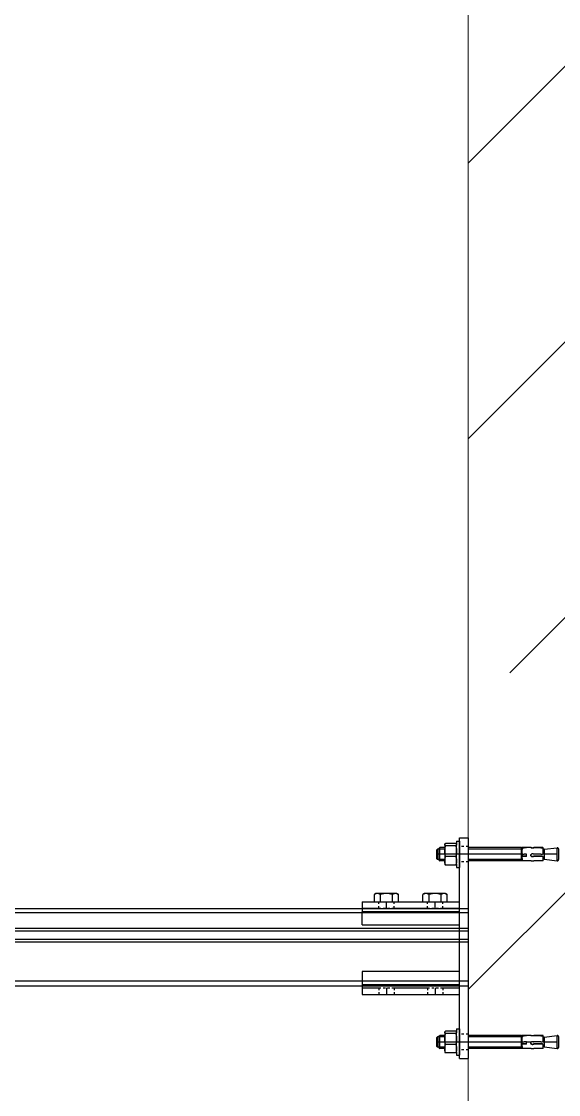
# Model space of a CAD drawing. Header units: centimetres. Extents: x 405464 to 563355, y 50011 to 66875.
# Drawn here: x 526125.8 to 526169.5, y 51794.5 to 51881.9 of the extents above; entities that cross this region are included whole.
import ezdxf

# ---------------------------------------------------------------- set-up
doc = ezdxf.new("R2010")
doc.units = ezdxf.units.CM
doc.linetypes.add('DASHED', pattern=[4, 2, -2])
doc.linetypes.add('DOT_CENTER', pattern=[14, 12, -1, 0, -1])
doc.layers.get('0').update_dxf_attribs({"lineweight": 9})
for name, color, linetype, lineweight in [('0-KRCN-MİMARİ-170326', 8, 'Continuous', 9), ('0-KRCN-TESİSAT', 7, 'Continuous', 30), ('1', 7, 'Continuous', 25), ('AS_TA_BETONARME', 5, 'Continuous', 9), ('AS_TA_TARAMA', 8, 'Continuous', 9), ('teknik şaft çizimi', 7, 'Continuous', 9)]:
    doc.layers.add(name, color=color, linetype=linetype, lineweight=lineweight)

# ---------------------------------------------------------------- blocks, each defined once
blk = doc.blocks.new('G$CE936221F')
at = {"layer": 'AS_TA_TARAMA', "transparency": 33554687}
h = blk.add_hatch(dxfattribs=at)
h.set_pattern_fill('ANSI33', color=256, scale=2.5, angle=180)
h.set_pattern_definition([(45, (-451004.7542594136, -85811.19926901902), (-11.22532015133644, 11.22532015133644), []), (45, (-450993.5289344136, -85811.19926901902), (-11.22532015133644, 11.22532015133644), [7.9375, -3.96875])])
h.paths.add_polyline_path([(914.0000715255155, -450.0000000000291), (884.0000715255737, -450.0000000000291), (884.0000715255155, -25.00000000008731), (334.0000715260976, -25.00000000008731), (334.0000715260976, -450.0000000000146), (304.0000715260976, -450.0000000000291), (304.0000715260976, -500.0000000000291), (914.0000715255155, -500.0000000000437)])
h.paths.add_polyline_path([(844.0000715255737, -75.00000000008731), (844.0000715255737, -340.0000000000291), (374.0000715260976, -340.0000000000437), (374.0000715260976, -75.00000000008731)], flags=16)
h.paths.add_polyline_path([(374.0000715260976, -370.0000000000437), (844.0000715255737, -370.0000000000582), (844.0000715255737, -450.0000000000291), (374.0000715260976, -450.0000000000291)], flags=16)
h.paths.add_polyline_path([(664.0000715255737, -75.00000000007276), (634.0000715255737, -75.00000000007276), (634.0000715255737, -340.0000000000291), (664.0000715255737, -340.0000000000291)], flags=0)
at = {"layer": 'AS_TA_BETONARME'}
blk.add_lwpolyline([(374.0000715260976, -75.00000000008731), (844.0000715255737, -75.00000000008731), (844.0000715255737, -340.0000000000291), (374.0000715260976, -340.0000000000437)], close=True, dxfattribs=at)
blk = doc.blocks.new('plgbb.8612')
at = {"color": 7, "linetype": 'Continuous'}
for p, q in [((8825.008069472955, 1644.11305375485), (8819.008069472953, 1644.11305375485)), ((8819.008069472953, 1644.11305375485), (8819.008069472953, 1629.113053754851)), ((8828.008069472955, 1644.11305375485), (8825.008069472955, 1644.11305375485)), ((8840.008069472955, 1644.11305375485), (8828.008069472955, 1644.11305375485)), ((8840.008069472955, 1556.113053754909), (8840.008069472955, 1644.11305375485)), ((8882.008069472951, 1644.11305375485), (8894.008069472953, 1644.11305375485)), ((8882.008069472951, 1644.11305375485), (8882.008069472951, 1556.113053754909)), ((8897.008069472953, 1644.11305375485), (8894.008069472953, 1644.11305375485)), ((8903.008069472953, 1644.11305375485), (8897.008069472953, 1644.11305375485)), ((8903.008069472953, 1644.11305375485), (8903.008069472953, 1629.113053754851)), ((8819.008069472953, 1629.113053754851), (8819.008069472953, 1615.113053754851)), ((8903.008069472953, 1629.113053754851), (8903.008069472953, 1615.113053754851)), ((8819.008069472953, 1615.113053754851), (8819.008069472953, 1585.113053754851)), ((8903.008069472953, 1615.113053754851), (8903.008069472953, 1585.113053754851)), ((8819.008069472953, 1585.113053754851), (8819.008069472953, 1571.11305375485)), ((8903.008069472953, 1585.113053754851), (8903.008069472953, 1571.11305375485)), ((8819.008069472953, 1571.11305375485), (8819.008069472953, 1556.113053754909)), ((8903.008069472953, 1571.11305375485), (8903.008069472953, 1556.113053754909)), ((8761.008069472953, 1556.113053754909), (8769.008069472953, 1556.113053754909)), ((8761.008069472953, 1556.113053754909), (8761.008069472953, 1548.113053754909)), ((8769.008069472953, 1556.113053754909), (8783.008069472955, 1556.113053754909)), ((8783.008069472955, 1556.113053754909), (8819.008069472953, 1556.113053754909)), ((8819.008069472953, 1556.113053754909), (8825.008069472955, 1556.113053754909)), ((8825.008069472955, 1556.113053754909), (8828.008069472955, 1556.113053754909)), ((8828.008069472955, 1556.113053754909), (8840.008069472955, 1556.113053754909)), ((8840.008069472955, 1556.113053754909), (8882.008069472951, 1556.113053754909)), ((8882.008069472951, 1556.113053754909), (8894.008069472953, 1556.113053754909)), ((8894.008069472953, 1556.113053754909), (8897.008069472953, 1556.113053754909)), ((8897.008069472953, 1556.113053754909), (8903.008069472953, 1556.113053754909)), ((8903.008069472953, 1556.113053754909), (8939.008069472953, 1556.113053754909)), ((8939.008069472953, 1556.113053754909), (8953.008069472955, 1556.113053754909)), ((8953.008069472955, 1556.113053754909), (8961.008069472953, 1556.113053754909)), ((8961.008069472953, 1556.113053754909), (8961.008069472953, 1548.113053754909)), ((8769.008069472953, 1548.113053754909), (8761.008069472953, 1548.113053754909)), ((8783.008069472955, 1548.113053754909), (8769.008069472953, 1548.113053754909)), ((8939.008069472953, 1548.113053754909), (8783.008069472955, 1548.113053754909)), ((8953.008069472955, 1548.113053754909), (8939.008069472953, 1548.113053754909)), ((8961.008069472953, 1548.113053754909), (8953.008069472955, 1548.113053754909))]:
    blk.add_line(p, q, dxfattribs=at)
at = {"color": 7}
for p, q in [((8825.008069472955, 1644.11305375485), (8825.008069472955, 1629.113053754851)), ((8897.008069472953, 1629.113053754851), (8897.008069472953, 1644.11305375485)), ((8825.008069472955, 1615.113053754851), (8825.008069472955, 1585.113053754851)), ((8897.008069472953, 1585.113053754851), (8897.008069472953, 1615.113053754851)), ((8825.008069472955, 1571.11305375485), (8825.008069472955, 1556.113053754909)), ((8897.008069472953, 1556.113053754909), (8897.008069472953, 1571.11305375485))]:
    blk.add_line(p, q, dxfattribs=at)
at = {"color": 124, "linetype": 'Continuous'}
for p, q in [((8828.008069472955, 1644.11305375485), (8828.008069472955, 1556.113053754909)), ((8894.008069472953, 1556.113053754909), (8894.008069472953, 1644.11305375485))]:
    blk.add_line(p, q, dxfattribs=at)
at = {"color": 7, "linetype": 'DASHED'}
for p, q in [((8825.008069472955, 1629.113053754851), (8819.008069472953, 1629.113053754851)), ((8825.008069472955, 1629.113053754851), (8825.008069472955, 1615.113053754851)), ((8897.008069472953, 1615.113053754851), (8897.008069472953, 1629.113053754851)), ((8897.008069472953, 1629.113053754851), (8903.008069472953, 1629.113053754851)), ((8825.008069472955, 1615.113053754851), (8819.008069472953, 1615.113053754851)), ((8897.008069472953, 1615.113053754851), (8903.008069472953, 1615.113053754851)), ((8825.008069472955, 1585.113053754851), (8819.008069472953, 1585.113053754851)), ((8825.008069472955, 1585.113053754851), (8825.008069472955, 1571.11305375485)), ((8897.008069472953, 1585.113053754851), (8903.008069472953, 1585.113053754851)), ((8897.008069472953, 1571.11305375485), (8897.008069472953, 1585.113053754851)), ((8825.008069472955, 1571.11305375485), (8819.008069472953, 1571.11305375485)), ((8897.008069472953, 1571.11305375485), (8903.008069472953, 1571.11305375485)), ((8769.008069472953, 1548.113053754909), (8769.008069472953, 1556.113053754909)), ((8783.008069472955, 1548.113053754909), (8783.008069472955, 1556.113053754909)), ((8939.008069472953, 1548.113053754909), (8939.008069472953, 1556.113053754909)), ((8953.008069472955, 1548.113053754909), (8953.008069472955, 1556.113053754909))]:
    blk.add_line(p, q, dxfattribs=at)
at = {"layer": '1', "color": 30, "linetype": 'DOT_CENTER'}
for p, q in [((8825.008069472955, 1622.113053754851), (8819.008069472953, 1622.113053754851)), ((8897.008069472953, 1622.113053754851), (8903.008069472953, 1622.113053754851)), ((8825.008069472955, 1578.11305375485), (8819.008069472953, 1578.11305375485)), ((8897.008069472953, 1578.11305375485), (8903.008069472953, 1578.11305375485)), ((8776.008069472955, 1548.113053754909), (8776.008069472955, 1556.113053754909)), ((8946.008069472951, 1548.113053754909), (8946.008069472951, 1556.113053754909))]:
    blk.add_line(p, q, dxfattribs=at)
blk = doc.blocks.new('M12')
at = {"color": 7, "linetype": 'Continuous'}
for p, q in [((7827.992408318684, 51.57548936384933), (7826.522753204084, 50.72698358782304)), ((7826.522753204084, 44.07548936384933), (7826.522753204084, 50.72698358782304)), ((7827.992408318684, 51.57548936384933), (7829.265166982725, 51.57548936384933)), ((7829.265166982725, 51.57548936384933), (7837.492408318684, 51.57548936384933)), ((7832.007580761382, 44.07548936384933), (7832.007580761382, 50.72698358782304)), ((7837.492408318684, 51.57548936384933), (7845.71964965463, 51.57548936384933)), ((7842.977235875986, 44.07548936384933), (7842.977235875986, 50.72698358782304)), ((7845.71964965463, 51.57548936384933), (7846.992408318682, 51.57548936384933)), ((7846.992408318682, 51.57548936384933), (7848.462063433289, 50.72698358782304)), ((7848.462063433289, 44.07548936384933), (7848.462063433289, 50.72698358782304))]:
    blk.add_line(p, q, dxfattribs=at)
for points in [[(7826.522753204084, 50.72698358782304), (7827.220042198506, 51.08871352075016), (7827.882109135912, 51.34771692842855), (7828.580720508132, 51.51884094747743), (7829.265166982725, 51.57548936384933)], [(7829.265166982725, 51.57548936384933), (7829.950815257419, 51.51864285938586), (7830.65070246455, 51.34691646592341), (7831.311585901378, 51.08812241818465), (7832.007580761382, 50.72698358782304)], [(7832.007580761382, 50.72698358782304), (7833.401786692388, 51.088628570227), (7834.725610995748, 51.34760689799236), (7836.123173216321, 51.51881277024017), (7837.492408318684, 51.57548936384933)], [(7837.492408318684, 51.57548936384933), (7838.861643421182, 51.51881277022562), (7840.259205641622, 51.34760689799236), (7841.583029944736, 51.08862857028522), (7842.977235875986, 50.72698358782304)], [(7842.977235875986, 50.72698358782304), (7843.674524870318, 51.08871352071377), (7844.336591807816, 51.34771692842855), (7845.035203180088, 51.51884094748471), (7845.71964965463, 51.57548936384933)], [(7845.71964965463, 51.57548936384933), (7846.405297929234, 51.51864285940042), (7847.105185136453, 51.34691646592341), (7847.7660685733, 51.08812241817736), (7848.462063433289, 50.72698358782304)]]:
    blk.add_spline(points, degree=3, dxfattribs=at)
at = {"layer": 'teknik şaft çizimi'}
blk.add_line((7826.522753204084, 44.07548936384933), (7848.462063433289, 44.07548936384933), dxfattribs=at)

msp = doc.modelspace()

# ---------------------------------------------------------------- linework, layer by layer
at = {"layer": '0-KRCN-TESİSAT', "color": 7, "linetype": 'Continuous'}
for p, q in [((526160.2518059544, 51814.86258771322), (526160.2623474493, 51814.88084611599)), ((526160.2518059544, 51814.86258771322), (526160.2623474493, 51814.88084611599)), ((526160.2518059544, 51814.86258771322), (526160.2518059544, 51814.8447317859)), ((526160.2518059544, 51814.86258771322), (526160.2518059544, 51814.8447317859)), ((526160.2518059544, 51814.8447317859), (526160.2518059544, 51814.30215982935)), ((526160.2518059544, 51814.8447317859), (526160.2518059544, 51814.30215982935)), ((526161.1515006851, 51814.94238608839), (526160.3241555344, 51814.94238608839)), ((526161.1515006851, 51814.94238608839), (526160.3241555344, 51814.94238608839)), ((526161.1515006851, 51814.74707748339), (526160.3241555344, 51814.74707748339)), ((526161.1515006851, 51814.74707748339), (526160.3241555344, 51814.74707748339)), ((526161.2238502656, 51814.86258771322), (526161.2133087707, 51814.88084611599)), ((526161.2238502656, 51814.86258771322), (526161.2133087707, 51814.88084611599)), ((526161.2238502656, 51815.13260002419), (526161.2238502656, 51814.86258771322)), ((526161.2238502656, 51815.13260002419), (526161.4488605224, 51815.13260002419)), ((526161.2238502656, 51814.8447317859), (526161.2238502656, 51814.86258771322)), ((526161.2238502656, 51814.8447317859), (526161.2238502656, 51814.86258771322)), ((526161.2238502656, 51814.8447317859), (526161.2238502656, 51814.86258771322)), ((526161.2238502656, 51814.30215982935), (526161.2238502656, 51814.8447317859)), ((526161.2238502656, 51814.30215982935), (526161.2238502656, 51814.8447317859)), ((526161.2238502656, 51814.30215982935), (526161.2238502656, 51814.8447317859)), ((526161.4488605224, 51815.13260002419), (526161.4488605224, 51812.97250155318)), ((526161.4488605224, 51815.13260002419), (526161.4488605224, 51812.97250155318)), ((526159.6216509226, 51814.42156761229), (526159.6666529742, 51814.46656966273)), ((526159.6216509226, 51813.68353396508), (526159.6216509226, 51814.42156761229)), ((526159.8016591286, 51814.46656966273), (526159.6666529742, 51814.46656966273)), ((526159.6666529742, 51813.63853191464), (526159.6666529742, 51814.46656966273)), ((526159.8016591286, 51814.54757335182), (526159.84666118, 51814.59257540225)), ((526159.8016591286, 51814.46656966273), (526159.8016591286, 51814.54757335182)), ((526159.8016591286, 51813.63853191464), (526159.8016591286, 51814.46656966273)), ((526159.84666118, 51813.51252616676), (526159.84666118, 51814.59257540225)), ((526160.2518059544, 51814.59257540225), (526159.84666118, 51814.59257540225)), ((526160.2518059544, 51814.30215982935), (526160.2518059544, 51813.50997883217)), ((526160.2518059544, 51814.30215982935), (526160.2518059544, 51813.50997883217)), ((526161.1515006851, 51813.85724218369), (526160.3241555344, 51813.85724218369)), ((526161.1515006851, 51813.85724218369), (526160.3241555344, 51813.85724218369)), ((526161.2238502656, 51813.50997883217), (526161.2238502656, 51814.30215982935)), ((526161.2238502656, 51813.50997883217), (526161.2238502656, 51814.30215982935)), ((526161.2238502656, 51813.50997883217), (526161.2238502656, 51814.30215982935)), ((526166.5069647927, 51814.59257540225), (526162.1688933456, 51814.59257540225)), ((526166.5519668444, 51814.54757335182), (526166.5069647927, 51814.59257540225)), ((526166.5069647927, 51813.51252616676), (526166.5069647927, 51814.59257540225)), ((526166.5519668444, 51814.58980406785), (526166.5519668444, 51814.5487736783)), ((526166.5519668444, 51814.5487736783), (526166.5519668444, 51814.54757335182)), ((526166.5519668444, 51814.54757335182), (526166.5519668444, 51814.45756925095)), ((526166.5519668444, 51814.54757335182), (526166.5519668444, 51814.45756925095)), ((526166.5519668444, 51814.45756925095), (526166.5519668444, 51814.45039414887)), ((526166.5519668444, 51814.45756925095), (526166.5519668444, 51814.45039414887)), ((526166.5519668444, 51814.24357866117), (526166.5519668444, 51814.45039414887)), ((526166.5519668444, 51814.24357866117), (526166.5519668444, 51814.45039414887)), ((526166.5519668444, 51814.10719053089), (526166.5519668444, 51814.24357866117)), ((526166.5519668444, 51814.10719053089), (526166.5519668444, 51814.24357866117)), ((526166.5519668444, 51813.9970873277), (526166.5519668444, 51814.10719053089)), ((526166.5519668444, 51813.97581679263), (526166.5519668444, 51813.9970873277)), ((526166.5519668444, 51813.97581679263), (526166.5519668444, 51813.9970873277)), ((526166.5519668444, 51813.97581679263), (526166.5519668444, 51813.86077336387)), ((526166.5519668444, 51813.97581679263), (526166.5519668444, 51813.86077336387)), ((526166.5519668444, 51813.86077336387), (526166.5519668444, 51813.8395028288)), ((526166.5519668444, 51813.86077336387), (526166.5519668444, 51813.8395028288)), ((526166.5519668444, 51813.6954117304), (526166.5519668444, 51813.8395028288)), ((526166.5519668444, 51813.6954117304), (526166.5519668444, 51813.8395028288)), ((526166.7319750502, 51814.59250522576), (526166.7319750502, 51814.56536902731)), ((526166.9119832555, 51814.59250522576), (526166.7319750502, 51814.59250522576)), ((526166.9119832555, 51814.56536902731), (526166.7319750502, 51814.56536902731)), ((526166.9119832555, 51814.06125634518), (526166.7319750502, 51814.06125634518)), ((526166.7319750502, 51813.883305282), (526166.7319750502, 51813.90404545314)), ((526166.9119832555, 51813.90404545314), (526166.7319750502, 51813.90404545314)), ((526166.9119832555, 51813.883305282), (526166.7319750502, 51813.883305282)), ((526167.3006894994, 51814.59257540225), (526166.9119832555, 51814.59250522576)), ((526166.9119832555, 51814.56536902731), (526166.9119832555, 51814.59250522576)), ((526166.9119832555, 51813.90404545314), (526166.9119832555, 51814.06125634518)), ((526166.9119832555, 51813.883305282), (526166.9119832555, 51813.90404545314)), ((526168.082036593, 51814.59250522576), (526167.512908478, 51814.59250522576)), ((526167.512908478, 51814.59250522576), (526167.512908478, 51814.56341938319)), ((526168.082036593, 51814.06125634518), (526167.512908478, 51814.06125634518)), ((526168.082036593, 51814.56536902731), (526167.5180679795, 51814.56536902731)), ((526167.5180679795, 51813.883305282), (526167.5180679795, 51813.90404545314)), ((526168.082036593, 51813.90404545314), (526167.5180679795, 51813.90404545314)), ((526168.082036593, 51813.883305282), (526167.5180679795, 51813.883305282)), ((526168.082036593, 51814.59250522576), (526168.082036593, 51814.56536902731)), ((526168.082036593, 51813.883305282), (526168.082036593, 51813.90404545314)), ((526168.2620447988, 51814.5487736783), (526168.2620447988, 51814.58980406785)), ((526168.2620447988, 51814.10719053089), (526168.2620447988, 51814.5487736783)), ((526168.3520489018, 51814.45756925095), (526168.2620447988, 51814.45756925095)), ((526168.2620447988, 51813.86077336387), (526168.2620447988, 51813.8395028288)), ((526168.2620447988, 51813.51538191913), (526168.2620447988, 51813.8395028288)), ((526168.3520489018, 51814.45756925095), (526169.4217814961, 51814.58099993568)), ((526168.3520489018, 51814.45756925095), (526168.3520489018, 51814.09414838233)), ((526168.3520489018, 51814.09414838233), (526168.3520489018, 51813.64753232642)), ((526169.5221022393, 51814.49158905754), (526169.5221022393, 51813.61351251986)), ((526159.6216509226, 51813.68353396508), (526159.6666529742, 51813.63853191464)), ((526159.8016591286, 51813.63853191464), (526159.6666529742, 51813.63853191464)), ((526159.8016591286, 51813.55752821717), (526159.8016591286, 51813.63853191464)), ((526159.8016591286, 51813.55752821717), (526159.84666118, 51813.51252616676)), ((526160.2518059544, 51813.51252616676), (526159.84666118, 51813.51252616676)), ((526160.2518059544, 51813.50997883217), (526160.2518059544, 51813.24251386415)), ((526160.2518059544, 51813.50997883217), (526160.2518059544, 51813.24251386415)), ((526160.2518059544, 51813.24251386415), (526160.2623474493, 51813.224255453)), ((526160.2518059544, 51813.24251386415), (526160.2623474493, 51813.224255453)), ((526161.1515006851, 51813.16271548901), (526160.3241555344, 51813.16271548901)), ((526161.1515006851, 51813.16271548901), (526160.3241555344, 51813.16271548901)), ((526161.2238502656, 51813.24251386415), (526161.2133087707, 51813.224255453)), ((526161.2238502656, 51813.24251386415), (526161.2133087707, 51813.224255453)), ((526161.2238502656, 51813.24251386415), (526161.2238502656, 51813.50997883217)), ((526161.2238502656, 51813.24251386415), (526161.2238502656, 51813.50997883217)), ((526161.2238502656, 51813.24251386415), (526161.2238502656, 51813.50997883217)), ((526161.2238502656, 51813.24251386415), (526161.2238502656, 51812.97250155318)), ((526161.2238502656, 51812.97250155318), (526161.4488605224, 51812.97250155318)), ((526166.5069647927, 51813.51252616676), (526162.1688933456, 51813.51252616676)), ((526166.5519668444, 51813.55752821717), (526166.5069647927, 51813.51252616676)), ((526166.5519668444, 51813.6954117304), (526166.5519668444, 51813.64753232642)), ((526166.5519668444, 51813.6954117304), (526166.5519668444, 51813.64753232642)), ((526166.5519668444, 51813.64753232642), (526166.5519668444, 51813.55752821717)), ((526166.5519668444, 51813.64753232642), (526166.5519668444, 51813.55752821717)), ((526166.5519668444, 51813.51538191913), (526166.5519668444, 51813.55752821717)), ((526166.9119832555, 51813.51259634323), (526166.7319750502, 51813.51259634323)), ((526167.2963062839, 51813.51252616676), (526166.9119832555, 51813.51259634323)), ((526168.082036593, 51813.51259634323), (526167.5180679795, 51813.51259634323)), ((526168.3520489018, 51813.64753232642), (526168.2620447988, 51813.64753232642)), ((526168.3520489018, 51813.64753232642), (526169.4217814961, 51813.52410164169)), ((525968.4688933459, 51809.64234974578), (526162.1688933456, 51809.64234974578)), ((525968.4688933459, 51803.34206254285), (526162.1688933456, 51803.34206254285)), ((526161.2238502656, 51799.8319025337), (526161.2238502656, 51799.56189022274)), ((526161.2238502656, 51799.8319025337), (526161.4488605224, 51799.8319025337)), ((526161.4488605224, 51799.8319025337), (526161.4488605224, 51797.67180406267)), ((526161.4488605224, 51799.8319025337), (526161.4488605224, 51797.67180406267)), ((526159.6216509226, 51799.12087012181), (526159.6666529742, 51799.16587217224)), ((526159.6216509226, 51798.38283647459), (526159.6216509226, 51799.12087012181)), ((526159.8016591286, 51799.16587217224), (526159.6666529742, 51799.16587217224)), ((526159.6666529742, 51798.33783442416), (526159.6666529742, 51799.16587217224)), ((526159.8016591286, 51799.24687586133), (526159.84666118, 51799.29187791177)), ((526159.8016591286, 51799.16587217224), (526159.8016591286, 51799.24687586133)), ((526159.8016591286, 51798.33783442416), (526159.8016591286, 51799.16587217224)), ((526159.84666118, 51798.21182868463), (526159.84666118, 51799.29187791177)), ((526160.2518059544, 51799.29187791177), (526159.84666118, 51799.29187791177)), ((526160.2518059544, 51799.56189022274), (526160.2623474493, 51799.5801486255)), ((526160.2518059544, 51799.56189022274), (526160.2623474493, 51799.5801486255)), ((526160.2518059544, 51799.56189022274), (526160.2518059544, 51799.54403429539)), ((526160.2518059544, 51799.56189022274), (526160.2518059544, 51799.54403429539)), ((526160.2518059544, 51799.54403429539), (526160.2518059544, 51799.00146233886)), ((526160.2518059544, 51799.54403429539), (526160.2518059544, 51799.00146233886)), ((526160.2518059544, 51799.00146233886), (526160.2518059544, 51798.20928134166)), ((526160.2518059544, 51799.00146233886), (526160.2518059544, 51798.20928134166)), ((526161.1515006851, 51799.64168859788), (526160.3241555344, 51799.64168859788)), ((526161.1515006851, 51799.64168859788), (526160.3241555344, 51799.64168859788)), ((526161.1515006851, 51799.4463799929), (526160.3241555344, 51799.4463799929)), ((526161.1515006851, 51799.4463799929), (526160.3241555344, 51799.4463799929)), ((526161.2238502656, 51799.56189022274), (526161.2133087707, 51799.5801486255)), ((526161.2238502656, 51799.56189022274), (526161.2133087707, 51799.5801486255)), ((526161.2238502656, 51799.54403429539), (526161.2238502656, 51799.56189022274)), ((526161.2238502656, 51799.54403429539), (526161.2238502656, 51799.56189022274)), ((526161.2238502656, 51799.54403429539), (526161.2238502656, 51799.56189022274)), ((526161.2238502656, 51799.00146233886), (526161.2238502656, 51799.54403429539)), ((526161.2238502656, 51799.00146233886), (526161.2238502656, 51799.54403429539)), ((526161.2238502656, 51799.00146233886), (526161.2238502656, 51799.54403429539)), ((526161.2238502656, 51798.20928134166), (526161.2238502656, 51799.00146233886)), ((526161.2238502656, 51798.20928134166), (526161.2238502656, 51799.00146233886)), ((526161.2238502656, 51798.20928134166), (526161.2238502656, 51799.00146233886)), ((526166.5069647944, 51799.29187791177), (526162.168893347, 51799.29187791177)), ((526166.5069647944, 51798.21182868463), (526166.5069647944, 51799.29187791177)), ((526166.5519668458, 51799.24687586133), (526166.5069647944, 51799.29187791177)), ((526166.5519668458, 51799.28910657737), (526166.5519668458, 51799.24807618782)), ((526166.5519668458, 51799.24807618782), (526166.5519668458, 51799.24687586133)), ((526166.5519668458, 51799.24687586133), (526166.5519668458, 51799.15687176046)), ((526166.5519668458, 51799.24687586133), (526166.5519668458, 51799.15687176046)), ((526166.5519668458, 51799.15687176046), (526166.5519668458, 51799.14969665839)), ((526166.5519668458, 51799.15687176046), (526166.5519668458, 51799.14969665839)), ((526166.5519668458, 51798.94288117906), (526166.5519668458, 51799.14969665839)), ((526166.5519668458, 51798.94288117906), (526166.5519668458, 51799.14969665839)), ((526166.9119832572, 51799.29180774366), (526166.7319750516, 51799.29180774366)), ((526166.7319750516, 51799.29180774366), (526166.7319750516, 51799.2646715368)), ((526166.9119832572, 51799.2646715368), (526166.7319750516, 51799.2646715368)), ((526167.300689501, 51799.29187791177), (526166.9119832572, 51799.29180774366)), ((526166.9119832572, 51799.2646715368), (526166.9119832572, 51799.29180774366)), ((526167.5129084794, 51799.29180774366), (526167.5129084794, 51799.2627218927)), ((526168.0820365946, 51799.29180774366), (526167.5129084794, 51799.29180774366)), ((526168.0820365946, 51799.2646715368), (526167.5180679809, 51799.2646715368)), ((526168.0820365946, 51799.29180774366), (526168.0820365946, 51799.2646715368)), ((526168.2620448004, 51799.24807618782), (526168.2620448004, 51799.28910657737)), ((526168.2620448004, 51798.80649304878), (526168.2620448004, 51799.24807618782)), ((526168.3520489035, 51799.15687176046), (526168.2620448004, 51799.15687176046)), ((526168.3520489035, 51799.15687176046), (526169.4217814978, 51799.28030244519)), ((526168.3520489035, 51799.15687176046), (526168.3520489035, 51798.79345089185)), ((526169.5221022409, 51799.19089156703), (526169.5221022409, 51798.31281502937)), ((526159.6216509226, 51798.38283647459), (526159.6666529742, 51798.33783442416)), ((526159.8016591286, 51798.33783442416), (526159.6666529742, 51798.33783442416)), ((526159.8016591286, 51798.25683073507), (526159.8016591286, 51798.33783442416)), ((526159.8016591286, 51798.25683073507), (526159.84666118, 51798.21182868463)), ((526160.2518059544, 51798.21182868463), (526159.84666118, 51798.21182868463)), ((526160.2518059544, 51798.20928134166), (526160.2518059544, 51797.94181637366)), ((526160.2518059544, 51798.20928134166), (526160.2518059544, 51797.94181637366)), ((526161.1515006851, 51798.55654469321), (526160.3241555344, 51798.55654469321)), ((526161.1515006851, 51798.55654469321), (526160.3241555344, 51798.55654469321)), ((526161.2238502656, 51797.94181637366), (526161.2238502656, 51798.20928134166)), ((526161.2238502656, 51797.94181637366), (526161.2238502656, 51798.20928134166)), ((526161.2238502656, 51797.94181637366), (526161.2238502656, 51798.20928134166)), ((526166.5069647944, 51798.21182868463), (526162.168893347, 51798.21182868463)), ((526166.5519668458, 51798.25683073507), (526166.5069647944, 51798.21182868463)), ((526166.5519668458, 51798.80649304878), (526166.5519668458, 51798.94288117906)), ((526166.5519668458, 51798.80649304878), (526166.5519668458, 51798.94288117906)), ((526166.5519668458, 51798.69638983721), (526166.5519668458, 51798.80649304878)), ((526166.5519668458, 51798.67511930214), (526166.5519668458, 51798.69638983721)), ((526166.5519668458, 51798.67511930214), (526166.5519668458, 51798.69638983721)), ((526166.5519668458, 51798.67511930214), (526166.5519668458, 51798.56007587339)), ((526166.5519668458, 51798.67511930214), (526166.5519668458, 51798.56007587339)), ((526166.5519668458, 51798.56007587339), (526166.5519668458, 51798.53880533831)), ((526166.5519668458, 51798.56007587339), (526166.5519668458, 51798.53880533831)), ((526166.5519668458, 51798.39471423989), (526166.5519668458, 51798.53880533831)), ((526166.5519668458, 51798.39471423989), (526166.5519668458, 51798.53880533831)), ((526166.5519668458, 51798.39471423989), (526166.5519668458, 51798.34683483594)), ((526166.5519668458, 51798.39471423989), (526166.5519668458, 51798.34683483594)), ((526166.5519668458, 51798.34683483594), (526166.5519668458, 51798.25683073507)), ((526166.5519668458, 51798.34683483594), (526166.5519668458, 51798.25683073507)), ((526166.5519668458, 51798.21468442864), (526166.5519668458, 51798.25683073507)), ((526166.9119832572, 51798.76055885469), (526166.7319750516, 51798.76055885469)), ((526166.9119832572, 51798.60334796263), (526166.7319750516, 51798.60334796263)), ((526166.7319750516, 51798.58260779152), (526166.7319750516, 51798.60334796263)), ((526166.9119832572, 51798.58260779152), (526166.7319750516, 51798.58260779152)), ((526166.9119832572, 51798.21189885274), (526166.7319750516, 51798.21189885274)), ((526166.9119832572, 51798.60334796263), (526166.9119832572, 51798.76055885469)), ((526166.9119832572, 51798.58260779152), (526166.9119832572, 51798.60334796263)), ((526167.2963062855, 51798.21182868463), (526166.9119832572, 51798.21189885274)), ((526168.0820365946, 51798.76055885469), (526167.5129084794, 51798.76055885469)), ((526167.5180679809, 51798.58260779152), (526167.5180679809, 51798.60334796263)), ((526168.0820365946, 51798.60334796263), (526167.5180679809, 51798.60334796263)), ((526168.0820365946, 51798.58260779152), (526167.5180679809, 51798.58260779152)), ((526168.0820365946, 51798.21189885274), (526167.5180679809, 51798.21189885274)), ((526168.0820365946, 51798.58260779152), (526168.0820365946, 51798.60334796263)), ((526168.2620448004, 51798.56007587339), (526168.2620448004, 51798.53880533831)), ((526168.2620448004, 51798.21468442864), (526168.2620448004, 51798.53880533831)), ((526168.3520489035, 51798.34683483594), (526168.2620448004, 51798.34683483594)), ((526168.3520489035, 51798.79345089185), (526168.3520489035, 51798.34683483594)), ((526168.3520489035, 51798.34683483594), (526169.4217814978, 51798.22340415118)), ((526160.2518059544, 51797.94181637366), (526160.2623474493, 51797.9235579709)), ((526160.2518059544, 51797.94181637366), (526160.2623474493, 51797.9235579709)), ((526161.1515006851, 51797.86201799852), (526160.3241555344, 51797.86201799852)), ((526161.1515006851, 51797.86201799852), (526160.3241555344, 51797.86201799852)), ((526161.2238502656, 51797.94181637366), (526161.2133087707, 51797.9235579709)), ((526161.2238502656, 51797.94181637366), (526161.2133087707, 51797.9235579709)), ((526161.2238502656, 51797.94181637366), (526161.2238502656, 51797.67180406267)), ((526161.2238502656, 51797.67180406267), (526161.4488605224, 51797.67180406267))]:
    msp.add_line(p, q, dxfattribs=at)
at = {"layer": '0-KRCN-TESİSAT', "color": 30, "linetype": 'DOT_CENTER'}
for p, q in [((526166.5519668444, 51814.05255078867), (526159.6216509226, 51814.05255078867)), ((526169.4217814961, 51814.05255078867), (526168.2620447988, 51814.05255078867)), ((526161.448860524, 51798.75185329818), (526159.6216509242, 51798.75185329818)), ((526166.5519668458, 51798.75185329818), (526162.168893347, 51798.75185329818)), ((526167.300688945, 51798.75185289585), (526166.9119827012, 51798.75185329818)), ((526169.4217814978, 51798.75185329818), (526168.2620448004, 51798.75185329818))]:
    msp.add_line(p, q, dxfattribs=at)
at = {"layer": '0-KRCN-TESİSAT', "color": 30, "linetype": 'Continuous'}
for p, q in [((526160.2518059544, 51814.48007027199), (526159.8016591286, 51814.48007027199)), ((526166.5519668444, 51814.48007027199), (526162.1688933456, 51814.48007027199)), ((526160.2518059544, 51813.62503129703), (526159.8016591286, 51813.62503129703)), ((526166.5519668444, 51813.62503129703), (526162.1688933456, 51813.62503129703)), ((526160.2518059544, 51799.17937278988), (526159.8016591286, 51799.17937278988)), ((526166.5519668458, 51799.17937278988), (526162.168893347, 51799.17937278988)), ((526160.2518059544, 51798.32433380651), (526159.8016591286, 51798.32433380651)), ((526166.5519668458, 51798.32433380651), (526162.168893347, 51798.32433380651))]:
    msp.add_line(p, q, dxfattribs=at)
at = {"layer": '0-KRCN-TESİSAT', "color": 124, "linetype": 'Continuous'}
for p, q in [((526169.4217814961, 51813.52410164169), (526169.4217814961, 51814.58099993568)), ((526162.1688933456, 51809.28233333394), (525968.4688933459, 51809.28233333394)), ((526162.1688933456, 51808.0104465894), (525968.4688933459, 51808.0104465894)), ((526162.1688933456, 51807.77749273046), (525968.4688933459, 51807.77749273046)), ((526162.1688933456, 51807.11500654171), (525968.4688933459, 51807.11500654171)), ((526162.1688933456, 51806.8820526828), (525968.4688933459, 51806.8820526828)), ((526162.1688933456, 51803.70207895469), (525968.4688933459, 51803.70207895469)), ((526169.4217814978, 51798.22340415118), (526169.4217814978, 51799.28030244519))]:
    msp.add_line(p, q, dxfattribs=at)
at = {"layer": '0-KRCN-TESİSAT', "color": 7, "linetype": 'Continuous'}
for centre, radius, start, end in [((526166.6925804825, 51814.28255352159), 0.2247762718704521, 231.2758522419016, 280.0938609087415), ((526166.6932998234, 51813.66888564495), 0.238318919549411, 80.66053788215972, 126.373131419678), ((526166.6932937074, 51813.65049080369), 0.2360059919258523, 80.5666704250382, 126.7859653127986), ((526168.1214311607, 51814.28255352159), 0.2247762718704503, 259.906139030878, 308.7241476816308), ((526168.1207118195, 51813.66888564495), 0.2383189195490113, 53.626868580322, 99.33946217477786), ((526168.1207179357, 51813.65049080369), 0.2360059919258214, 53.21403475785746, 99.43332963216987), ((526169.4320981363, 51814.49158905754), 0.09000410287538646, 0, 96.58194488860443), ((526169.4320981363, 51813.61351251986), 0.09000410287554125, 263.4180551113956, 0), ((526169.4320981379, 51799.19089156703), 0.09000410287538646, 0, 96.58194488860443), ((526166.6925804839, 51798.9818560311), 0.2247762718699413, 231.275849122971, 280.0938609090666), ((526166.6932998251, 51798.36818815444), 0.238318919549411, 80.66053788215972, 126.373131419678), ((526166.6932937091, 51798.34979331321), 0.2360059919268215, 80.56667048253578, 126.7859653127986), ((526168.1214311623, 51798.9818560311), 0.2247762718704503, 259.906139030878, 308.724150877029), ((526168.1207118211, 51798.36818815444), 0.2383189195490113, 53.626868580322, 99.33946217477786), ((526168.1207179371, 51798.34979331321), 0.2360059919266081, 53.21403468720141, 99.4333295749618), ((526169.4320981379, 51798.31281502937), 0.09000410287456548, 263.4180551113956, 0)]:
    msp.add_arc(centre, radius, start, end, dxfattribs=at)
at = {"layer": '0-KRCN-TESİSAT', "color": 7, "linetype": 'Continuous', "ltscale": 30}
for points in [[(526160.2518059544, 51814.8447317859), (526160.2524715734, 51814.85375917184), (526160.2544703325, 51814.86281229142), (526160.2577531282, 51814.87179170557), (526160.2623474493, 51814.88084611599)], [(526160.2518059544, 51814.8447317859), (526160.2524715734, 51814.85375917184), (526160.2544703325, 51814.86281229142), (526160.2577531282, 51814.87179170557), (526160.2623474493, 51814.88084611599)], [(526160.3241555344, 51814.74707748339), (526160.2933613323, 51814.77186196465), (526160.2712956897, 51814.79539440912), (526160.2566526982, 51814.82031760044), (526160.2518059544, 51814.8447317859)], [(526160.3241555344, 51814.74707748339), (526160.2933613323, 51814.77186196465), (526160.2712956897, 51814.79539440912), (526160.2566526982, 51814.82031760044), (526160.2518059544, 51814.8447317859)], [(526160.2518059544, 51814.30215982935), (526160.2566362715, 51814.41320240174), (526160.2712274371, 51814.52654130954), (526160.293312198, 51814.63395353092), (526160.3241555344, 51814.74707748339)], [(526160.2518059544, 51814.30215982935), (526160.2566362715, 51814.41320240174), (526160.2712274371, 51814.52654130954), (526160.293312198, 51814.63395353092), (526160.3241555344, 51814.74707748339)], [(526160.2623474493, 51814.88084611599), (526160.2729363006, 51814.89614788559), (526160.2872757576, 51814.91184477094), (526160.3040035099, 51814.92684478661), (526160.3241555344, 51814.94238608839)], [(526160.2623474493, 51814.88084611599), (526160.2729363006, 51814.89614788559), (526160.2872757576, 51814.91184477094), (526160.3040035099, 51814.92684478661), (526160.3241555344, 51814.94238608839)], [(526161.1515006851, 51814.94238608839), (526161.1716524765, 51814.92684497943), (526161.1883800812, 51814.91184513974), (526161.2027197734, 51814.89614806999), (526161.2133087707, 51814.88084611599)], [(526161.1515006851, 51814.94238608839), (526161.1716524765, 51814.92684497943), (526161.1883800812, 51814.91184513974), (526161.2027197734, 51814.89614806999), (526161.2133087707, 51814.88084611599)], [(526161.2238502656, 51814.8447317859), (526161.2190037309, 51814.82031812853), (526161.2043613752, 51814.79539549883), (526161.1822955117, 51814.77186253465), (526161.1515006851, 51814.74707748339)], [(526161.2238502656, 51814.8447317859), (526161.2190037309, 51814.82031812853), (526161.2043613752, 51814.79539549883), (526161.1822955117, 51814.77186253465), (526161.1515006851, 51814.74707748339)], [(526161.1515006851, 51814.74707748339), (526161.1823440257, 51814.63395351415), (526161.2044287883, 51814.52654127601), (526161.219019949, 51814.41320238497), (526161.2238502656, 51814.30215982935)], [(526161.1515006851, 51814.74707748339), (526161.1823440257, 51814.63395351415), (526161.2044287883, 51814.52654127601), (526161.219019949, 51814.41320238497), (526161.2238502656, 51814.30215982935)], [(526161.2133087707, 51814.88084611599), (526161.2179031563, 51814.87179155467), (526161.2211859738, 51814.86281198964), (526161.223184668, 51814.85375902935), (526161.2238502656, 51814.8447317859)], [(526161.2133087707, 51814.88084611599), (526161.2179031563, 51814.87179155467), (526161.2211859738, 51814.86281198964), (526161.223184668, 51814.85375902935), (526161.2238502656, 51814.8447317859)], [(526160.3241555344, 51813.85724218369), (526160.2933625975, 51813.97015618509), (526160.2712956897, 51814.07737639345), (526160.2566531629, 51814.19092227663), (526160.2518059544, 51814.30215982935)], [(526160.3241555344, 51813.85724218369), (526160.2933625975, 51813.97015618509), (526160.2712956897, 51814.07737639345), (526160.2566531629, 51814.19092227663), (526160.2518059544, 51814.30215982935)], [(526160.2518059544, 51813.50997883217), (526160.2566385788, 51813.5966696336), (526160.271236819, 51813.68515431112), (526160.29331904, 51813.76896988812), (526160.3241555344, 51813.85724218369)], [(526160.2518059544, 51813.50997883217), (526160.2566385788, 51813.5966696336), (526160.271236819, 51813.68515431112), (526160.29331904, 51813.76896988812), (526160.3241555344, 51813.85724218369)], [(526161.2238502656, 51814.30215982935), (526161.2190032662, 51814.19092469074), (526161.2043613752, 51814.07738137253), (526161.182294246, 51813.97015878357), (526161.1515006851, 51813.85724218369)], [(526161.2238502656, 51814.30215982935), (526161.2190032662, 51814.19092469074), (526161.2043613752, 51814.07738137253), (526161.182294246, 51813.97015878357), (526161.1515006851, 51813.85724218369)], [(526161.1515006851, 51813.85724218369), (526161.1823441086, 51813.76894734817), (526161.2044287883, 51813.68511113399), (526161.2190199678, 51813.59664866112), (526161.2238502656, 51813.50997883217)], [(526161.1515006851, 51813.85724218369), (526161.1823441086, 51813.76894734817), (526161.2044287883, 51813.68511113399), (526161.2190199678, 51813.59664866112), (526161.2238502656, 51813.50997883217)], [(526166.7319750502, 51814.59250522576), (526166.68986356, 51814.59254970215), (526166.6369704006, 51814.59243727897), (526166.5901558879, 51814.59174693908), (526166.5519668444, 51814.58980406785)], [(526166.5519668444, 51814.5487736783), (526166.583889531, 51814.55693240804), (526166.6368696424, 51814.56413884312), (526166.6844752124, 51814.56634785188), (526166.7319750502, 51814.56536902731)], [(526167.2719668874, 51814.58594156108), (526167.2741897088, 51814.58924351091), (526167.2793372623, 51814.59108541751), (526167.2885780705, 51814.59224674122), (526167.3006894994, 51814.59257540225)], [(526167.5180679795, 51814.56536902731), (526167.5001710416, 51814.55920544909), (526167.4787519705, 51814.55368411325), (526167.4510867037, 51814.54897182713), (526167.4296962982, 51814.54701161297), (526167.4118087078, 51814.54644948855), (526167.3896374921, 51814.54709983654), (526167.3639499536, 51814.54974344165), (526167.3401219833, 51814.55410597688), (526167.3216650675, 51814.55889105473), (526167.309093808, 51814.56298140878), (526167.2947822185, 51814.56870890696), (526167.2857694814, 51814.57318607833), (526167.2815924997, 51814.57565539897), (526167.2745658224, 51814.58111670092), (526167.2719668874, 51814.58594156108)], [(526167.2719668874, 51813.96816554321), (526167.2735107886, 51813.98858909026), (526167.2807435214, 51814.01640490765), (526167.2894080237, 51814.03523767299), (526167.305993834, 51814.05910943235), (526167.33733778, 51814.08625298211), (526167.3602872838, 51814.09797662231), (526167.3978703935, 51814.10702607047), (526167.4230863235, 51814.10700942322), (526167.4483773783, 51814.10215263493), (526167.4723103603, 51814.09261749204), (526167.4940537154, 51814.0788094541), (526167.512908478, 51814.06125634518)], [(526167.5180679795, 51813.883305282), (526167.4967391931, 51813.86295194495), (526167.4787519705, 51813.85132460042), (526167.454982663, 51813.84116324217), (526167.4296962982, 51813.83544462921), (526167.3964391702, 51813.83483073577), (526167.3639499536, 51813.84177589503), (526167.3282956788, 51813.85983401984), (526167.309093808, 51813.87623525186), (526167.2910838148, 51813.89952459328), (526167.2815924997, 51813.91843087965), (526167.2743840746, 51813.94281848484), (526167.2719668874, 51813.96816554321)], [(526167.5180679795, 51813.90404545314), (526167.4956544447, 51813.88309579193), (526167.4768450337, 51813.87142595759), (526167.4565801302, 51813.86292737649), (526167.4251364945, 51813.85625117126), (526167.3874761297, 51813.85729808517), (526167.3639005574, 51813.86302863448), (526167.3288536342, 51813.8804396385), (526167.3097304956, 51813.89639782486), (526167.2914711209, 51813.91950239558), (526167.2818099714, 51813.93838728195), (526167.2762927318, 51813.95483244553), (526167.2723506521, 51813.97836318838)], [(526167.3006894994, 51814.59257540225), (526167.3213975579, 51814.59213023583), (526167.3466190817, 51814.59115807516), (526167.3739293839, 51814.59025219321), (526167.404775359, 51814.58977336354), (526167.4358934674, 51814.59000523434), (526167.4640208271, 51814.59078261584), (526167.4906519358, 51814.591806512), (526167.512908478, 51814.59250522576)], [(526168.2620447988, 51814.58980406785), (526168.2238557553, 51814.59174693908), (526168.1770412426, 51814.59243727897), (526168.1241480829, 51814.59254970215), (526168.082036593, 51814.59250522576)], [(526168.082036593, 51814.56536902731), (526168.1295364308, 51814.56634785188), (526168.1771420008, 51814.56413884312), (526168.2301221122, 51814.55693240804), (526168.2620447988, 51814.5487736783)], [(526160.3241555344, 51813.16271548901), (526160.29331904, 51813.25098778458), (526160.271236819, 51813.33480335317), (526160.2566385788, 51813.42328803075), (526160.2518059544, 51813.50997883217)], [(526160.3241555344, 51813.16271548901), (526160.29331904, 51813.25098778458), (526160.271236819, 51813.33480335317), (526160.2566385788, 51813.42328803075), (526160.2518059544, 51813.50997883217)], [(526160.2623474493, 51813.224255453), (526160.2729363006, 51813.20895368343), (526160.2872757576, 51813.19325680643), (526160.3040035099, 51813.17825679076), (526160.3241555344, 51813.16271548901)], [(526160.2623474493, 51813.224255453), (526160.2729363006, 51813.20895368343), (526160.2872757576, 51813.19325680643), (526160.3040035099, 51813.17825679076), (526160.3241555344, 51813.16271548901)], [(526161.2238502656, 51813.50997883217), (526161.2190032862, 51813.42315870884), (526161.2043613798, 51813.33453667917), (526161.182294332, 51813.25084847939), (526161.1515006851, 51813.16271548901)], [(526161.2238502656, 51813.50997883217), (526161.2190032862, 51813.42315870884), (526161.2043613798, 51813.33453667917), (526161.182294332, 51813.25084847939), (526161.1515006851, 51813.16271548901)], [(526161.1515006851, 51813.16271548901), (526161.1716524765, 51813.17825659797), (526161.1883800812, 51813.19325642924), (526161.2027197734, 51813.20895350741), (526161.2133087707, 51813.224255453)], [(526161.1515006851, 51813.16271548901), (526161.1716524765, 51813.17825659797), (526161.1883800812, 51813.19325642924), (526161.2027197734, 51813.20895350741), (526161.2133087707, 51813.224255453)], [(526166.7319750502, 51813.51259634323), (526166.7081024463, 51813.51255982162), (526166.6718435201, 51813.51256482585), (526166.6368696424, 51813.51267289864), (526166.5901074656, 51813.51338782376), (526166.5519668444, 51813.51538191913)], [(526167.2963062839, 51813.51252616676), (526167.3172797691, 51813.51307742774), (526167.3433940839, 51813.51428076345), (526167.3722223749, 51813.51540994949), (526167.4049400585, 51813.51599883855), (526167.438016336, 51813.51569208883), (526167.4677501677, 51813.51470570341), (526167.495403158, 51813.51343665894), (526167.5180679795, 51813.51259634323)], [(526168.2620447988, 51813.51538191913), (526168.2239041775, 51813.51338782376), (526168.1771420008, 51813.51267289864), (526168.142168123, 51813.51256482585), (526168.1059091969, 51813.51255982162), (526168.082036593, 51813.51259634323)], [(526160.2518059544, 51799.54403429539), (526160.2524715734, 51799.55306168974), (526160.2544703325, 51799.56211480093), (526160.2577531282, 51799.57109421505), (526160.2623474493, 51799.5801486255)], [(526160.2518059544, 51799.54403429539), (526160.2524715734, 51799.55306168974), (526160.2544703325, 51799.56211480093), (526160.2577531282, 51799.57109421505), (526160.2623474493, 51799.5801486255)], [(526160.3241555344, 51799.4463799929), (526160.2933613323, 51799.47116447417), (526160.2712956897, 51799.49469691863), (526160.2566526982, 51799.51962010995), (526160.2518059544, 51799.54403429539)], [(526160.3241555344, 51799.4463799929), (526160.2933613323, 51799.47116447417), (526160.2712956897, 51799.49469691863), (526160.2566526982, 51799.51962010995), (526160.2518059544, 51799.54403429539)], [(526160.2518059544, 51799.00146233886), (526160.2566362715, 51799.11250491122), (526160.2712274371, 51799.22584381903), (526160.293312198, 51799.33325604043), (526160.3241555344, 51799.4463799929)], [(526160.2518059544, 51799.00146233886), (526160.2566362715, 51799.11250491122), (526160.2712274371, 51799.22584381903), (526160.293312198, 51799.33325604043), (526160.3241555344, 51799.4463799929)], [(526160.3241555344, 51798.55654469321), (526160.2933625975, 51798.6694586946), (526160.2712956897, 51798.77667891134), (526160.2566531629, 51798.89022479453), (526160.2518059544, 51799.00146233886)], [(526160.3241555344, 51798.55654469321), (526160.2933625975, 51798.6694586946), (526160.2712956897, 51798.77667891134), (526160.2566531629, 51798.89022479453), (526160.2518059544, 51799.00146233886)], [(526160.2623474493, 51799.5801486255), (526160.2729363006, 51799.59545040345), (526160.2872757576, 51799.61114728046), (526160.3040035099, 51799.62614729613), (526160.3241555344, 51799.64168859788)], [(526160.2623474493, 51799.5801486255), (526160.2729363006, 51799.59545040345), (526160.2872757576, 51799.61114728046), (526160.3040035099, 51799.62614729613), (526160.3241555344, 51799.64168859788)], [(526161.1515006851, 51799.64168859788), (526161.1716524765, 51799.62614748891), (526161.1883800812, 51799.61114764926), (526161.2027197734, 51799.5954505795), (526161.2133087707, 51799.5801486255)], [(526161.1515006851, 51799.64168859788), (526161.1716524765, 51799.62614748891), (526161.1883800812, 51799.61114764926), (526161.2027197734, 51799.5954505795), (526161.2133087707, 51799.5801486255)], [(526161.2238502656, 51799.54403429539), (526161.2190037309, 51799.51962063804), (526161.2043613752, 51799.49469800831), (526161.1822955117, 51799.47116504417), (526161.1515006851, 51799.4463799929)], [(526161.2238502656, 51799.54403429539), (526161.2190037309, 51799.51962063804), (526161.2043613752, 51799.49469800831), (526161.1822955117, 51799.47116504417), (526161.1515006851, 51799.4463799929)], [(526161.1515006851, 51799.4463799929), (526161.1823440257, 51799.33325602367), (526161.2044287883, 51799.2258437855), (526161.219019949, 51799.11250489446), (526161.2238502656, 51799.00146233886)], [(526161.1515006851, 51799.4463799929), (526161.1823440257, 51799.33325602367), (526161.2044287883, 51799.2258437855), (526161.219019949, 51799.11250489446), (526161.2238502656, 51799.00146233886)], [(526161.2238502656, 51799.00146233886), (526161.2190032662, 51798.89022720025), (526161.2043613752, 51798.77668388205), (526161.182294246, 51798.66946129308), (526161.1515006851, 51798.55654469321)], [(526161.2238502656, 51799.00146233886), (526161.2190032662, 51798.89022720025), (526161.2043613752, 51798.77668388205), (526161.182294246, 51798.66946129308), (526161.1515006851, 51798.55654469321)], [(526161.2133087707, 51799.5801486255), (526161.2179031563, 51799.57109407256), (526161.2211859738, 51799.56211450753), (526161.223184668, 51799.55306153886), (526161.2238502656, 51799.54403429539)], [(526161.2133087707, 51799.5801486255), (526161.2179031563, 51799.57109407256), (526161.2211859738, 51799.56211450753), (526161.223184668, 51799.55306153886), (526161.2238502656, 51799.54403429539)], [(526166.7319750516, 51799.29180774366), (526166.6898635617, 51799.29185221166), (526166.6369704022, 51799.29173978845), (526166.5901558895, 51799.29104944859), (526166.5519668458, 51799.28910657737)], [(526166.5519668458, 51799.24807618782), (526166.5838895324, 51799.25623491755), (526166.6368696436, 51799.26344135263), (526166.684475214, 51799.26565036139), (526166.7319750516, 51799.2646715368)], [(526167.271966889, 51799.2852440706), (526167.2741897102, 51799.28854602042), (526167.2793372639, 51799.29038792702), (526167.2885780716, 51799.29154925074), (526167.300689501, 51799.29187791177)], [(526167.5180679809, 51799.2646715368), (526167.5001710432, 51799.25850796699), (526167.4787519721, 51799.25298662276), (526167.4510867053, 51799.24827433665), (526167.4296962996, 51799.24631412248), (526167.4118087094, 51799.24575199803), (526167.3896374938, 51799.24640234603), (526167.3639499552, 51799.24904595117), (526167.340121985, 51799.25340848639), (526167.3216650686, 51799.25819356424), (526167.3090938097, 51799.26228391829), (526167.2947822202, 51799.26801141645), (526167.2857694831, 51799.27248858785), (526167.2815925013, 51799.27495790848), (526167.2745658238, 51799.28041921043), (526167.271966889, 51799.2852440706)], [(526167.300689501, 51799.29187791177), (526167.3213975595, 51799.29143274534), (526167.3466190831, 51799.29046058468), (526167.3739293849, 51799.28955470272), (526167.4047753606, 51799.28907587306), (526167.435893469, 51799.28930774383), (526167.4640208287, 51799.29008513374), (526167.4906519372, 51799.29110902151), (526167.5129084794, 51799.29180774366)], [(526168.2620448004, 51799.28910657737), (526168.2238557569, 51799.29104944859), (526168.177041244, 51799.29173978845), (526168.1241480845, 51799.29185221166), (526168.0820365946, 51799.29180774366)], [(526168.0820365946, 51799.2646715368), (526168.1295364324, 51799.26565036139), (526168.1771420024, 51799.26344135263), (526168.2301221138, 51799.25623491755), (526168.2620448004, 51799.24807618782)], [(526160.2518059544, 51798.20928134166), (526160.2566385788, 51798.29597215147), (526160.271236819, 51798.38445682902), (526160.29331904, 51798.46827239764), (526160.3241555344, 51798.55654469321)], [(526160.2518059544, 51798.20928134166), (526160.2566385788, 51798.29597215147), (526160.271236819, 51798.38445682902), (526160.29331904, 51798.46827239764), (526160.3241555344, 51798.55654469321)], [(526160.3241555344, 51797.86201799852), (526160.29331904, 51797.95029029407), (526160.271236819, 51798.03410586269), (526160.2566385788, 51798.12259054023), (526160.2518059544, 51798.20928134166)], [(526160.3241555344, 51797.86201799852), (526160.29331904, 51797.95029029407), (526160.271236819, 51798.03410586269), (526160.2566385788, 51798.12259054023), (526160.2518059544, 51798.20928134166)], [(526161.1515006851, 51798.55654469321), (526161.1823441086, 51798.46824986603), (526161.2044287883, 51798.3844136435), (526161.2190199678, 51798.29595117064), (526161.2238502656, 51798.20928134166)], [(526161.1515006851, 51798.55654469321), (526161.1823441086, 51798.46824986603), (526161.2044287883, 51798.3844136435), (526161.2190199678, 51798.29595117064), (526161.2238502656, 51798.20928134166)], [(526161.2238502656, 51798.20928134166), (526161.2190032862, 51798.12246121835), (526161.2043613798, 51798.03383918868), (526161.182294332, 51797.95015098887), (526161.1515006851, 51797.86201799852)], [(526161.2238502656, 51798.20928134166), (526161.2190032862, 51798.12246121835), (526161.2043613798, 51798.03383918868), (526161.182294332, 51797.95015098887), (526161.1515006851, 51797.86201799852)], [(526166.7319750516, 51798.21189885274), (526166.7081024479, 51798.21186233113), (526166.6718435218, 51798.21186733536), (526166.6368696436, 51798.21197540816), (526166.590107467, 51798.21269034166), (526166.5519668458, 51798.21468442864)], [(526167.271966889, 51798.66746806111), (526167.2735107902, 51798.68789159977), (526167.280743523, 51798.71570742554), (526167.2894080253, 51798.73454018251), (526167.3059938357, 51798.75841194187), (526167.3373377817, 51798.7855554916), (526167.3602872854, 51798.79727913182), (526167.3978703951, 51798.80632857995), (526167.4230863252, 51798.80631193273), (526167.4483773799, 51798.80145514444), (526167.4723103619, 51798.79192000155), (526167.494053717, 51798.77811196358), (526167.5129084794, 51798.76055885469)], [(526167.5180679809, 51798.58260779152), (526167.4967391947, 51798.56225445447), (526167.4787519721, 51798.55062710994), (526167.4549826647, 51798.54046575166), (526167.4296962996, 51798.53474714711), (526167.3964391716, 51798.53413324529), (526167.3639499552, 51798.54107840452), (526167.3282956805, 51798.55913652933), (526167.3090938097, 51798.57553776138), (526167.2910838164, 51798.59882711118), (526167.2815925013, 51798.61773338916), (526167.274384076, 51798.64212099436), (526167.271966889, 51798.66746806111)], [(526167.5180679809, 51798.60334796263), (526167.4956544463, 51798.58239830145), (526167.4768450346, 51798.5707284671), (526167.4565801318, 51798.562229886), (526167.4251364958, 51798.55555368916), (526167.3874761313, 51798.55660060303), (526167.3639005588, 51798.56233114399), (526167.3288536358, 51798.57974214802), (526167.309730497, 51798.59570033437), (526167.2914711221, 51798.61880490509), (526167.2818099728, 51798.63768979147), (526167.2762927334, 51798.65413495505), (526167.2723506535, 51798.6776656979)], [(526167.2963062855, 51798.21182868463), (526167.3172797707, 51798.21237993723), (526167.3433940855, 51798.21358328134), (526167.3722223765, 51798.214712459), (526167.4049400601, 51798.21530134806), (526167.4380163376, 51798.21499459835), (526167.4677501691, 51798.21400821293), (526167.4954031596, 51798.21273916846), (526167.5180679809, 51798.21189885274)], [(526168.2620448004, 51798.21468442864), (526168.2239041792, 51798.21269034166), (526168.1771420024, 51798.21197540816), (526168.1421681247, 51798.21186733536), (526168.1059091983, 51798.21186233113), (526168.0820365946, 51798.21189885274)], [(526160.2623474493, 51797.9235579709), (526160.2729363006, 51797.90825619295), (526160.2872757576, 51797.89255931594), (526160.3040035099, 51797.87755930027), (526160.3241555344, 51797.86201799852)], [(526160.2623474493, 51797.9235579709), (526160.2729363006, 51797.90825619295), (526160.2872757576, 51797.89255931594), (526160.3040035099, 51797.87755930027), (526160.3241555344, 51797.86201799852)], [(526161.1515006851, 51797.86201799852), (526161.1716524765, 51797.87755910749), (526161.1883800812, 51797.89255894714), (526161.2027197734, 51797.9082560169), (526161.2133087707, 51797.9235579709)], [(526161.1515006851, 51797.86201799852), (526161.1716524765, 51797.87755910749), (526161.1883800812, 51797.89255894714), (526161.2027197734, 51797.9082560169), (526161.2133087707, 51797.9235579709)]]:
    msp.add_spline(points, degree=3, dxfattribs=at)

# ---------------------------------------------------------------- block references
at = {"layer": '0-KRCN-MİMARİ-170326', "ltscale": 3, "xscale": 2, "yscale": 2, "zscale": 2}
msp.add_blockref('G$CE936221F', (524474.1687502947, 52375.04096322809), dxfattribs=at)
at = {"layer": '0-KRCN-TESİSAT', "xscale": 0.09000410287538646, "yscale": 0.09000410287538646, "zscale": 0.09000410287538646, "rotation": 90.00000000000001}
msp.add_blockref('plgbb.8612', (526301.5054198988, 51008.87512017434), dxfattribs=at)
at = {"layer": '0-KRCN-TESİSAT', "xscale": -0.09000410287538646, "yscale": 0.09000410287538646, "zscale": 0.09000410287538646}
for p in [(526860.9150627363, 51806.215399484), (526864.8752432629, 51806.215399484)]:
    msp.add_blockref('M12', p, dxfattribs=at)

doc.saveas('drawing.dxf')
